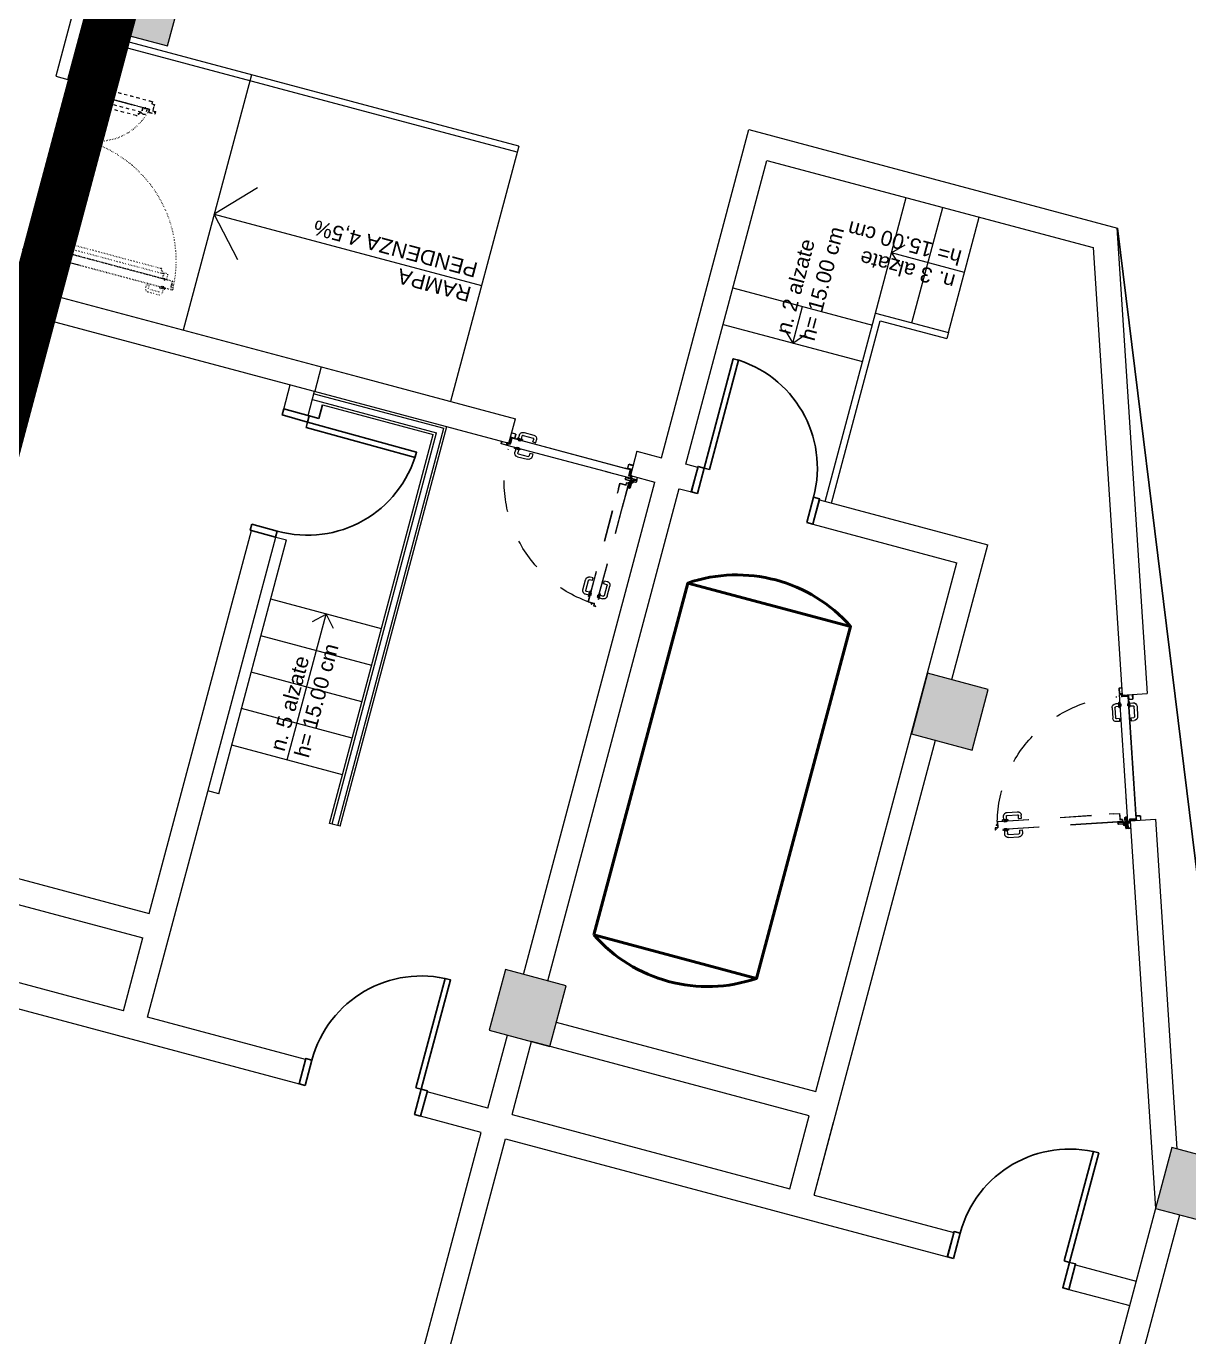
# Model space of a CAD drawing. Header units: centimetres. Extents: x 139057 to 200038, y 34824 to 80516.
# Drawn here: x 169857 to 170781, y 61854 to 62896 of the extents above; entities that cross this region are included whole.
import ezdxf

# ---------------------------------------------------------------- set-up
doc = ezdxf.new("R2010")
doc.units = ezdxf.units.CM
doc.header["$LTSCALE"] = 100
for name, pattern in [('HIDDEN', [0.5, 0.25, -0.25]), ('HIDDEN4', [0.125, 0.025, -0.1]), ('TRATTEGGIATA', [0.75, 0.5, -0.25]), ('TRATTO-PUNTO', [1, 0.5, -0.25, 0, -0.25])]:
    doc.linetypes.add(name, pattern=pattern)
doc.layers.get('0').update_dxf_attribs({"lineweight": 0})
for name, color, linetype, lineweight in [('410_STRUTTURE_001-AM_0', 7, 'Continuous', 0), ('430_TAVOLATI_001-AM_0', 3, 'Continuous', 0), ('440_ALTRI_ELEMENTI_001-AM_0', 31, 'Continuous', 50), ('440_SIMBOLI_001-AM_0', 31, 'Continuous', 0), ('441_SERRAMENTI_001-AM_0', 1, 'Continuous', 0)]:
    doc.layers.add(name, color=color, linetype=linetype, lineweight=lineweight)
for name, color, linetype in [('_s_09_Perimetro_proprietà', 40, 'Continuous'), ('A-SEGNALETICA', 250, 'Continuous'), ('A-SI-PORTE', 5, 'Continuous'), ('A-TESTI-SCALE', 7, 'Continuous'), ('TEN-GEN-LAYOUT$0$A-DOOR', 1, 'Continuous'), ('TEN-SCALE', 253, 'HIDDEN')]:
    doc.layers.add(name, color=color, linetype=linetype)
doc.styles.add('Mp_100_disegno', font='arial.ttf', dxfattribs={"height": 200})
doc.styles.add('STYLE1', font='romans.shx', dxfattribs={"height": 1.5})

# ---------------------------------------------------------------- blocks, each defined once
blk = doc.blocks.new('TEN-GEN-LAYOUT$0$leafmet')
at = {"color": 0}
blk.add_lwpolyline([(0, 0), (44, 0), (44, 1), (0, 1)], close=True, dxfattribs=at)
blk = doc.blocks.new('TEN-GEN-LAYOUT$0$900-DOOR')
at = {"layer": 'TEN-GEN-LAYOUT$0$A-DOOR', "extrusion": (2.30018e-10, -5.36838e-09, 1)}
blk.add_lwpolyline([(-50, 0), (0, 0), (0, 209), (-50, 209)], close=True, dxfattribs=at)
at = {"layer": 'TEN-GEN-LAYOUT$0$A-DOOR', "extrusion": (2.30018e-10, -5.36838e-09, 1), "elevation": 0}
blk.add_lwpolyline([(900, 0), (950, 0), (950, 209), (900, 209)], close=True, dxfattribs=at)
at = {"layer": 'TEN-GEN-LAYOUT$0$A-DOOR'}
blk.add_arc((0, 209, 0), 900, 0, 90, dxfattribs=at)
at = {"layer": 'TEN-GEN-LAYOUT$0$A-DOOR', "extrusion": (2.30018e-10, -5.36838e-09, 1), "xscale": -1, "yscale": 900}
blk.add_blockref('TEN-GEN-LAYOUT$0$leafmet', (44, 209, 0), dxfattribs=at)
blk = doc.blocks.new('COPRITESTA1C')
for p, q in [((0, 0), (0, -10)), ((0, 0), (21, 0)), ((21, 0), (21, -15)), ((-1, -10), (-1, -20)), ((-1, -10), (0, -10)), ((-1, -20), (16, -20))]:
    blk.add_line(p, q)
at = {"linetype": 'TRATTEGGIATA', "ltscale": 10}
for p, q in [((19.5, 0), (19.5, -15)), ((-1, -18.5), (16, -18.5))]:
    blk.add_line(p, q, dxfattribs=at)
blk.add_arc((16, -15), 3.5, 270, 0, dxfattribs=at)
blk.add_arc((16, -15), 5, 270, 0)
blk = doc.blocks.new('COPRITESTA2C')
for p, q in [((0, 0), (44, 0)), ((0, 0), (0, -10)), ((44, 0), (44, -15)), ((-1, -10), (-1, -20)), ((-1, -10), (0, -10)), ((-1, -20), (39, -20))]:
    blk.add_line(p, q)
at = {"linetype": 'TRATTEGGIATA', "ltscale": 10}
for p, q in [((42.5, 0), (42.5, -15)), ((-1, -18.5), (39, -18.5))]:
    blk.add_line(p, q, dxfattribs=at)
blk.add_arc((39, -15), 5, 270, 0)
blk.add_arc((39, -15), 3.5, 270, 0, dxfattribs=at)
blk = doc.blocks.new('M09.1af_100')
at = {"linetype": 'Continuous'}
for p, q in [((905, 112), (824, 112)), ((794, 58), (794, 82)), ((817, 58), (794, 58)), ((817, 58), (817, 82)), ((905, 88), (824, 88)), ((901, 46), (901, 52)), ((901, 46), (902, 46)), ((902, 46), (902, 52)), ((903, 54), (944, 54)), ((903, 53), (944, 53)), ((912, 56), (912, 82)), ((936, 47), (912, 47)), ((912, 47), (912, 46)), ((936, 46), (912, 46)), ((936, 45), (912, 45)), ((912, 45), (912, 44)), ((936, 44), (912, 44)), ((913, 55), (934, 55)), ((935, 44), (913, 44)), ((913, 44), (913, 43)), ((935, 43), (913, 43)), ((934, 55), (914, 55)), ((933, 42), (914, 42)), ((914, 42), (914, 40)), ((932, 40), (915, 40)), ((916, 55), (916, 42)), ((932, 55), (932, 42)), ((933, 42), (933, 40)), ((935, 56), (935, 82)), ((935, 44), (935, 43)), ((936, 47), (936, 46)), ((936, 45), (936, 44)), ((945, 46), (945, 52)), ((945, 46), (946, 46)), ((946, 46), (946, 52)), ((988, 27), (998, 17)), ((988, 27), (988, 27)), ((988, 17), (999, 17)), ((988, 14), (999, 14)), ((999, 17), (999, 14)), ((-24, -44), (-26, -44)), ((-25, -45), (-25, -42)), ((-25, -45), (-25, -42)), ((817, -34), (794, -34)), ((794, -34), (794, -57)), ((817, -34), (817, -57)), ((905, -64), (824, -64)), ((905, -87), (824, -87)), ((901, -21), (901, -28)), ((901, -21), (902, -21)), ((902, -21), (902, -28)), ((903, -29), (944, -29)), ((903, -30), (944, -30)), ((936, -20), (912, -20)), ((912, -21), (912, -20)), ((936, -21), (912, -21)), ((936, -22), (912, -22)), ((912, -23), (912, -22)), ((936, -23), (912, -23)), ((912, -32), (912, -57)), ((935, -19), (913, -19)), ((913, -20), (913, -19)), ((935, -20), (913, -20)), ((913, -31), (934, -31)), ((914, -19), (914, -16)), ((933, -19), (914, -19)), ((934, -31), (914, -31)), ((932, -15), (915, -15)), ((916, -31), (916, -19)), ((932, -31), (932, -19)), ((933, -19), (933, -16)), ((935, -20), (935, -19)), ((935, -32), (935, -57)), ((936, -21), (936, -20)), ((936, -23), (936, -22)), ((945, -21), (945, -28)), ((946, -21), (945, -21)), ((946, -21), (946, -28)), ((35, -1067), (32, -1067))]:
    blk.add_line(p, q, dxfattribs=at)
at = {"linetype": 'Continuous', "ltscale": 10}
for p, q in [((-12, 0), (6, 0)), ((5, 84), (33, 84)), ((5, 82), (5, 84)), ((33, 82), (5, 82)), ((5, 6), (5, 47)), ((7, 2), (5, 5)), ((6, 47), (6, 6)), ((7, 6), (8, 3)), ((8, 50), (33, 50)), ((33, 48), (8, 48)), ((59, 46), (12, 46)), ((12, 46), (12, -4)), ((59, 45), (13, 45)), ((13, 45), (13, -5)), ((35, 51), (35, 80)), ((36, 80), (36, 51)), ((988, 46), (48, 46)), ((987, 45), (49, 45)), ((964, 80), (964, 51)), ((965, 51), (965, 80)), ((995, 84), (967, 84)), ((967, 82), (995, 82)), ((967, 82), (995, 82)), ((992, 50), (967, 50)), ((967, 48), (992, 48)), ((987, 45), (987, -5)), ((988, 46), (988, -4)), ((993, 6), (992, 3)), ((993, 2), (995, 5)), ((994, 47), (994, 6)), ((1012, 0), (994, 0)), ((995, 82), (995, 84)), ((995, 6), (995, 47)), ((-59, -19), (-59, 0)), ((-57, 0), (-57, -19)), ((-56, -20), (-17, -20)), ((-17, -21), (-56, -21)), ((-15, -19), (-15, -3)), ((-14, -19), (-14, -3)), ((6, -2), (-12, -2)), ((-8, -3), (-8, -21)), ((-8, -21), (194, -21)), ((-7, -4), (-7, -21)), ((-7, -4), (8, -4)), ((-7, -21), (193, -21)), ((-5, -4), (-5, -20)), ((12, -4), (-5, -4)), ((-4, -20), (-5, -20)), ((-4, -5), (-4, -20)), ((13, -5), (-4, -5)), ((14, -62), (-2, -62)), ((14, -64), (-1, -64)), ((-1, -64), (-1, -64)), ((14, -64), (-1, -64)), ((8, -3), (8, -4)), ((159, -21), (1008, -21)), ((159, -21), (1007, -21)), ((1004, -5), (987, -5)), ((1005, -4), (988, -4)), ((992, -3), (1008, -3)), ((992, -4), (1007, -4)), ((994, -2), (1012, -2)), ((1004, -5), (1004, -20)), ((1005, -20), (1004, -20)), ((1005, -4), (1005, -20)), ((1007, -4), (1007, -21)), ((1008, -3), (1008, -21)), ((1014, -19), (1014, -3)), ((1015, -19), (1015, -3)), ((1056, -20), (1017, -20)), ((1017, -21), (1056, -21)), ((1059, 0), (1057, 0)), ((1057, 0), (1057, -19)), ((1059, -19), (1059, 0)), ((15, -1076), (-3, -1076)), ((14, -1075), (-2, -1075)), ((14, -1072), (-1, -1072)), ((-1, -1073), (-1, -1072)), ((14, -1073), (-1, -1073))]:
    blk.add_line(p, q, dxfattribs=at)
at = {"ltscale": 10}
for p, q in [((-1, 0), (0, 0)), ((-8, -3), (8, -3)), ((992, -3), (992, -4))]:
    blk.add_line(p, q, dxfattribs=at)
at = {"linetype": 'TRATTO-PUNTO'}
for p, q in [((924, 36), (924, 56)), ((924, -31), (924, -11))]:
    blk.add_line(p, q, dxfattribs=at)
for p, q in [((987, 42), (987, -1)), ((-37, -22), (-55, -22)), ((-55, -25), (-55, -22)), ((-37, -25), (-55, -25)), ((-37, -25), (-53, -25)), ((-53, -25), (-53, -28)), ((-38, -28), (-53, -28)), ((-36, -32), (-38, -28)), ((-33, -32), (-36, -26)), ((-34, -31), (-36, -26)), ((-34, -31), (-36, -26)), ((-30, -31), (-33, -24)), ((-20, -31), (-16, -24)), ((-17, -32), (-14, -26)), ((-17, -34), (-14, -26)), ((-17, -32), (-14, -26)), ((-15, -36), (-11, -28)), ((-13, -22), (30, -22)), ((-13, -25), (28, -25)), ((-13, -25), (30, -25)), ((-11, -28), (28, -28)), ((28, -25), (28, -28)), ((30, -25), (30, -22))]:
    blk.add_line(p, q)
at = {"linetype": 'HIDDEN', "ltscale": 10}
for p, q in [((-17, -53), (-10, -57)), ((-15, -51), (-7, -55)), ((-14, -51), (-7, -55)), ((-13, -52), (-7, -55)), ((-12, -49), (-6, -52)), ((-10, -57), (-10, -97)), ((-7, -97), (-10, -97)), ((-7, -56), (-7, -97)), ((-6, -56), (-6, -99)), ((-6, -99), (-3, -99)), ((-3, -56), (-3, -99)), ((-3, -61), (-3, -262)), ((15, -61), (-3, -61)), ((-2, -62), (-2, -262)), ((14, -62), (14, -76)), ((14, -82), (14, -64)), ((14, -81), (14, -64)), ((15, -76), (14, -76)), ((64, -81), (14, -81)), ((63, -82), (14, -82)), ((15, -61), (15, -76)), ((63, -128), (63, -82)), ((64, -127), (64, -81)), ((63, -1055), (63, -117)), ((64, -1056), (64, -117)), ((64, -130), (64, -165)), ((-3, -228), (-3, -1076)), ((-2, -227), (-2, -1075)), ((-69, -974), (-69, -892)), ((-46, -974), (-46, -892)), ((-16, -862), (-39, -862)), ((-16, -885), (-39, -885)), ((-16, -885), (-16, -862)), ((77, -885), (77, -862)), ((77, -862), (100, -862)), ((77, -885), (100, -885)), ((107, -974), (107, -892)), ((130, -974), (130, -892)), ((-13, -981), (-39, -981)), ((-13, -1004), (-39, -1004)), ((-13, -992), (7, -992)), ((-12, -972), (-12, -1013)), ((-12, -1002), (-12, -982)), ((-12, -982), (-12, -1003)), ((-12, -984), (0, -984)), ((-12, -1000), (0, -1000)), ((-11, -972), (-11, -1013)), ((-3, -970), (-10, -970)), ((-3, -971), (-10, -971)), ((5, -992), (-10, -992)), ((4, -992), (-10, -992)), ((-3, -1013), (-10, -1013)), ((-3, -1015), (-10, -1015)), ((-4, -1004), (-4, -980)), ((-4, -980), (-3, -980)), ((-4, -1004), (-3, -1004)), ((-3, -970), (-3, -971)), ((-3, -1004), (-3, -980)), ((-3, -1004), (-3, -980)), ((-3, -980), (-2, -980)), ((-3, -1004), (-2, -1004)), ((-3, -1013), (-3, -1015)), ((-2, -1004), (-2, -980)), ((-1, -1003), (-1, -981)), ((-1, -981), (0, -981)), ((-1, -1003), (0, -1003)), ((0, -1003), (0, -981)), ((0, -1002), (0, -983)), ((0, -983), (2, -983)), ((0, -1002), (2, -1002)), ((3, -1001), (3, -984)), ((54, -992), (74, -992)), ((57, -992), (72, -992)), ((57, -992), (72, -992)), ((58, -1001), (58, -984)), ((61, -983), (59, -983)), ((61, -1002), (59, -1002)), ((61, -1003), (61, -981)), ((62, -981), (61, -981)), ((61, -1002), (61, -983)), ((74, -984), (61, -984)), ((74, -1000), (61, -1000)), ((62, -1003), (61, -1003)), ((62, -1003), (62, -981)), ((63, -1004), (63, -980)), ((64, -980), (63, -980)), ((64, -1004), (63, -1004)), ((64, -970), (71, -970)), ((64, -970), (64, -971)), ((64, -971), (71, -971)), ((64, -1004), (64, -980)), ((64, -1004), (64, -980)), ((65, -980), (64, -980)), ((65, -1004), (64, -1004)), ((64, -1013), (71, -1013)), ((64, -1013), (64, -1015)), ((64, -1015), (71, -1015)), ((65, -1004), (65, -980)), ((72, -972), (72, -1013)), ((73, -972), (73, -1013)), ((73, -1002), (73, -982)), ((74, -982), (74, -1003)), ((75, -981), (100, -981)), ((75, -1004), (100, -1004)), ((14, -1072), (14, -1055)), ((63, -1055), (14, -1055)), ((14, -1073), (14, -1056)), ((64, -1056), (14, -1056)), ((14, -1061), (14, -1075)), ((15, -1061), (14, -1061)), ((15, -1061), (15, -1076)), ((61, -1055), (18, -1055)), ((50, -1056), (26, -1056)), ((26, -1056), (26, -1056)), ((32, -1056), (32, -1067)), ((35, -1056), (35, -1067)), ((46, -1057), (35, -1067)), ((46, -1056), (46, -1057)), ((50, -1056), (50, -1056)), ((50, -1056), (50, -1056))]:
    blk.add_line(p, q, dxfattribs=at)
for radius in [9, 7.25, 7.5]:
    blk.add_circle((-25, -44), radius)
at = {"linetype": 'Continuous'}
for centre, radius, start, end in [((824, 82), 30, 90, 180), ((905, 82), 30, 0, 90), ((824, 82), 7, 90, 180), ((903, 52), 2, 90, 180), ((903, 52), 0.8, 90, 180), ((905, 82), 7, 0, 90), ((913, 56), 1, 180, 270), ((915, 40), 1, 180, 270), ((932, 40), 1, 270, 0), ((934, 56), 1, 270, 0), ((944, 52), 2, 0, 90), ((944, 52), 0.8, 0, 90), ((824, -57), 30, 180, 270), ((824, -57), 7, 180, 270), ((903, -28), 2, 180, 270), ((903, -28), 0.8, 180, 270), ((905, -57), 30, 270, 0), ((905, -57), 7, 270, 0), ((913, -32), 1, 90, 180), ((915, -16), 1, 90, 180), ((932, -16), 1, 0, 90), ((934, -32), 1, 0, 90), ((944, -28), 0.8, 270, 0), ((944, -28), 2, 270, 0)]:
    blk.add_arc(centre, radius, start, end, dxfattribs=at)
at = {"linetype": 'Continuous', "ltscale": 10}
for centre, radius, start, end in [((8, 47), 3, 90, 180), ((8, 6), 3, 180, 215), ((8, 47), 1.5, 90, 180), ((8, 6), 1.5, 180, 215), ((6, 1), 3, 270, 35), ((6, 1), 1.5, 270, 35), ((33, 80), 3, 360, 90), ((33, 80), 1.5, 0, 90), ((33, 51), 1.5, 270, 360), ((33, 51), 3, 270, 0), ((967, 80), 3, 90, 180), ((967, 51), 3, 180, 270), ((967, 80), 1.5, 90, 180), ((967, 51), 1.5, 180, 270), ((994, 1), 3, 145, 270), ((992, 47), 3, 0, 90), ((992, 47), 1.5, 0, 90), ((992, 6), 1.5, 325, 0), ((994, 1), 1.5, 145, 270), ((992, 6), 3, 325, 0), ((-56, -19), 3, 180, 270), ((-56, -19), 1.5, 180, 270), ((-17, -19), 3, 270, 0), ((-17, -19), 1.5, 270, 0), ((-12, -3), 3, 90, 180), ((-12, -3), 1.5, 90, 180), ((1012, -3), 3, 0, 90), ((1012, -3), 1.5, 0, 90), ((1017, -19), 3, 180, 270), ((1017, -19), 1.5, 180, 270), ((1056, -19), 1.5, 270, 0), ((1056, -19), 3, 270, 360)]:
    blk.add_arc(centre, radius, start, end, dxfattribs=at)
for centre, radius, start, end in [((-37, -26), 4, 25.7983, 90), ((-37, -26), 1, 25.7983, 90), ((-37, -26), 0.8, 25.7983, 90), ((-25, -44), 12.5, 156.6025, 108.12), ((-44, -35), 8, 336.6025, 25.7983), ((-44, -35), 11, 336.6025, 25.7983), ((-25, -44), 9.5, 156.6025, 108.12), ((-29, -31), 4, 205.7983, 288.12), ((-29, -31), 1, 205.7983, 288.12), ((-21, -31), 1, 251.88, 334.2017), ((-21, -31), 4, 318.9946, 334.2017), ((-13, -26), 4, 90, 154.2017), ((-12, -48), 4, 228.9946, 244.2017), ((-13, -26), 1, 90, 154.2017), ((-13, -26), 0.8, 90, 154.2017), ((-12, -48), 1, 161.88, 244.2017)]:
    blk.add_arc(centre, radius, start, end)
at = {"linetype": 'HIDDEN', "ltscale": 10}
for centre, radius, start, end in [((-7, -56), 1, 0, 64.2017), ((-7, -56), 0.8, 0, 64.2017), ((-7, -56), 4, 0, 64.2017), ((-25, -44), 1016, 275.0246, 0), ((-39, -892), 30, 90, 180), ((-39, -892), 7, 90, 180), ((100, -892), 30, 0, 90), ((100, -892), 7, 0, 90), ((-39, -974), 30, 180, 270), ((-39, -974), 7, 180, 270), ((-13, -982), 1, 0, 90), ((-13, -1003), 1, 270, 0), ((-10, -972), 2, 90, 180), ((-10, -1013), 2, 180, 270), ((-10, -972), 0.8, 90, 180), ((-10, -1013), 0.8, 180, 270), ((2, -984), 1, 0, 90), ((2, -1001), 1, 270, 0), ((59, -984), 1, 90, 180), ((59, -1001), 1, 180, 270), ((71, -972), 2, 0, 90), ((71, -972), 0.8, 0, 90), ((71, -1013), 0.8, 270, 0), ((71, -1013), 2, 270, 0), ((75, -982), 1, 90, 180), ((75, -1003), 1, 180, 270), ((100, -974), 30, 270, 0), ((100, -974), 7, 270, 0)]:
    blk.add_arc(centre, radius, start, end, dxfattribs=at)
at = {"linetype": 'Continuous', "ltscale": 10, "xscale": -1}
blk.add_blockref('COPRITESTA1C', (-38, -21), dxfattribs=at)
at = {"linetype": 'HIDDEN', "ltscale": 10, "rotation": 270}
blk.add_blockref('COPRITESTA2C', (-3, -56), dxfattribs=at)
at = {"linetype": 'Continuous', "ltscale": 10}
blk.add_blockref('COPRITESTA2C', (-12, -22), dxfattribs=at)
blk = doc.blocks.new('M10.5af_140_PUSH')
at = {"linetype": 'Continuous'}
for p, q in [((80, 106), (80, 110)), ((100, 120), (90, 120)), ((100, 84), (100, 120)), ((831, 120), (100, 119)), ((100, 119), (100, 120)), ((838, 121), (831, 121)), ((831, 120), (831, 121)), ((855, 87), (831, 120)), ((861, 87), (838, 121)), ((1041, 87), (1064, 121)), ((1047, 87), (1071, 120)), ((1064, 121), (1071, 121)), ((1071, 120), (1071, 121)), ((1071, 120), (1312, 119)), ((1312, 84), (1312, 120)), ((1312, 119), (1312, 120)), ((1312, 120), (1322, 120)), ((1332, 106), (1332, 110)), ((61, 45), (61, 58)), ((110, 45), (61, 45)), ((63, 62), (65, 66)), ((66, 69), (66, 74)), ((75, 84), (75, 95)), ((76, 98), (79, 102)), ((100, 84), (76, 84)), ((100, 84), (100, 85)), ((110, 85), (100, 85)), ((110, 45), (110, 85)), ((863, 84), (110, 83)), ((901, 46), (110, 45)), ((855, 84), (855, 87)), ((861, 84), (861, 87)), ((863, 46), (863, 87)), ((867, 89), (865, 89)), ((867, 46), (869, 88)), ((901, 46), (900, 88)), ((948, 31), (947, 31)), ((948, 7), (947, 7)), ((948, 31), (948, 7)), ((948, 31), (948, 31)), ((948, 27), (958, 17)), ((948, 27), (948, 27)), ((948, 17), (959, 17)), ((948, 14), (959, 14)), ((959, 17), (959, 14)), ((1001, 46), (1002, 88)), ((1001, 46), (1302, 45)), ((1035, 46), (1033, 88)), ((1035, 89), (1037, 89)), ((1039, 46), (1039, 87)), ((1039, 84), (1302, 83)), ((1041, 84), (1041, 87)), ((1047, 84), (1047, 87)), ((1302, 45), (1302, 85)), ((1302, 85), (1312, 85)), ((1302, 45), (1351, 45)), ((1312, 84), (1312, 85)), ((1312, 84), (1336, 84)), ((1336, 98), (1333, 102)), ((1337, 84), (1337, 95)), ((1346, 69), (1346, 74)), ((1349, 62), (1347, 66)), ((1351, 45), (1351, 58)), ((-24, -44), (-26, -44)), ((-25, -45), (-25, -42)), ((-25, -45), (-25, -42)), ((776, -34), (753, -34)), ((753, -34), (753, -57)), ((776, -34), (776, -57)), ((865, -64), (783, -64)), ((865, -87), (783, -87)), ((861, -21), (861, -28)), ((861, -21), (862, -21)), ((862, -21), (862, -28)), ((863, -29), (904, -29)), ((863, -30), (904, -30)), ((895, -20), (871, -20)), ((871, -21), (871, -20)), ((895, -21), (871, -21)), ((895, -22), (871, -22)), ((871, -23), (871, -22)), ((895, -23), (871, -23)), ((894, -19), (872, -19)), ((872, -20), (872, -19)), ((894, -20), (872, -20)), ((872, -32), (872, -57)), ((893, -31), (873, -31)), ((873, -31), (894, -31)), ((874, -19), (874, -16)), ((893, -19), (874, -19)), ((892, -15), (875, -15)), ((875, -31), (875, -19)), ((891, -31), (891, -19)), ((893, -19), (893, -16)), ((894, -20), (894, -19)), ((895, -21), (895, -20)), ((895, -23), (895, -22)), ((895, -32), (895, -57)), ((905, -21), (905, -28)), ((905, -21), (906, -21)), ((906, -21), (906, -28)), ((1424, -44), (1426, -44)), ((1425, -45), (1425, -42)), ((1336, -118), (1323, -118))]:
    blk.add_line(p, q, dxfattribs=at)
at = {"linetype": 'Continuous', "ltscale": 10}
for p, q in [((-12, 0), (6, 0)), ((5, 84), (33, 84)), ((5, 82), (5, 84)), ((33, 82), (5, 82)), ((5, 6), (5, 47)), ((7, 2), (5, 5)), ((6, 47), (6, 6)), ((7, 6), (8, 3)), ((8, 50), (33, 50)), ((33, 48), (8, 48)), ((59, 46), (12, 46)), ((12, 46), (12, -4)), ((59, 45), (13, 45)), ((13, 45), (13, -5)), ((35, 51), (35, 80)), ((36, 80), (36, 51)), ((947, 46), (48, 46)), ((947, 45), (49, 45)), ((979, 68), (927, 68)), ((927, 68), (927, 48)), ((934, 48), (927, 48)), ((978, 68), (928, 68)), ((928, 68), (928, 49)), ((933, 49), (928, 49)), ((934, 54), (933, 54)), ((933, 54), (933, 49)), ((935, 62), (934, 62)), ((934, 50), (934, 62)), ((934, 54), (934, 48)), ((954, 50), (934, 50)), ((935, 51), (935, 62)), ((954, 51), (935, 51)), ((947, 46), (947, -4)), ((947, 45), (947, -5)), ((954, 20), (954, 51)), ((954, 21), (954, 50)), ((954, -3), (954, 14)), ((954, -3), (954, 14)), ((978, 68), (978, 45)), ((978, 45), (1314, 45)), ((979, 68), (979, 46)), ((979, 46), (1314, 46)), ((1104, 46), (1388, 46)), ((1104, 45), (1387, 45)), ((1364, 80), (1364, 51)), ((1365, 51), (1365, 80)), ((1395, 84), (1367, 84)), ((1367, 82), (1395, 82)), ((1367, 82), (1395, 82)), ((1392, 50), (1367, 50)), ((1367, 48), (1392, 48)), ((1387, 45), (1387, -5)), ((1388, 46), (1388, -4)), ((1394, 6), (1392, 3)), ((1393, 2), (1395, 5)), ((1394, 47), (1394, 6)), ((1412, 0), (1394, 0)), ((1395, 82), (1395, 84)), ((1395, 6), (1395, 47)), ((1413, 0), (1412, 0)), ((-59, -19), (-59, 0)), ((-59, 0), (-57, 0)), ((-57, 0), (-57, -19)), ((-56, -20), (-17, -20)), ((-17, -21), (-56, -21)), ((-15, -19), (-15, -3)), ((-14, -19), (-14, -3)), ((6, -2), (-12, -2)), ((-8, -3), (-8, -21)), ((-8, -3), (8, -3)), ((-8, -21), (194, -21)), ((-7, -4), (-7, -21)), ((-7, -4), (8, -4)), ((-7, -21), (193, -21)), ((-5, -4), (-5, -20)), ((12, -4), (-5, -4)), ((-4, -20), (-5, -20)), ((-4, -5), (-4, -20)), ((13, -5), (-4, -5)), ((8, -3), (8, -4)), ((159, -21), (967, -21)), ((159, -21), (967, -21)), ((964, -4), (947, -4)), ((964, -5), (947, -5)), ((952, -3), (967, -3)), ((952, -3), (952, -4)), ((952, -4), (967, -4)), ((975, -3), (954, -3)), ((974, -3), (954, -3)), ((964, -4), (964, -20)), ((964, -5), (964, -20)), ((964, -20), (964, -20)), ((967, -3), (967, -21)), ((967, -4), (967, -21)), ((974, -21), (974, -3)), ((1104, -21), (974, -21)), ((975, -21), (975, -3)), ((1103, -21), (975, -21)), ((1407, -21), (1089, -21)), ((1408, -21), (1090, -21)), ((1387, -5), (1404, -5)), ((1388, -4), (1405, -4)), ((1408, -3), (1393, -3)), ((1393, -3), (1393, -4)), ((1407, -4), (1393, -4)), ((1394, -2), (1412, -2)), ((1404, -5), (1404, -20)), ((1405, -4), (1405, -20)), ((1407, -4), (1407, -21)), ((1408, -3), (1408, -21)), ((1414, -19), (1414, -3)), ((1415, -19), (1415, -3)), ((1456, -20), (1417, -20)), ((1417, -21), (1456, -21)), ((1459, 0), (1457, 0)), ((1457, 0), (1457, -19)), ((1459, -19), (1459, 0))]:
    blk.add_line(p, q, dxfattribs=at)
at = {"ltscale": 10}
for p, q in [((-1, 0), (0, 0)), ((0, 1), (0, 0)), ((866, 46), (901, 46)), ((1400, 1), (1400, 0)), ((1401, 0), (1400, 0))]:
    blk.add_line(p, q, dxfattribs=at)
at = {"linetype": 'TRATTO-PUNTO'}
for p, q in [((86, 39), (86, 51)), ((883, 36), (883, 56)), ((883, 38), (883, 53)), ((883, 38), (883, 53)), ((1019, 38), (1019, 53)), ((1019, 38), (1019, 53)), ((1326, 39), (1326, 51)), ((883, -31), (883, -11)), ((883, -31), (883, -11)), ((883, -14), (883, -29)), ((883, -14), (883, -29))]:
    blk.add_line(p, q, dxfattribs=at)
for p, q in [((947, 42), (947, -1)), ((-37, -22), (-55, -22)), ((-55, -25), (-55, -22)), ((-37, -25), (-55, -25)), ((-37, -25), (-53, -25)), ((-53, -25), (-53, -28)), ((-38, -28), (-53, -28)), ((-36, -32), (-38, -28)), ((-33, -32), (-36, -26)), ((-34, -31), (-36, -26)), ((-34, -31), (-36, -26)), ((-30, -31), (-33, -24)), ((-20, -31), (-16, -24)), ((-17, -32), (-14, -26)), ((-17, -34), (-14, -26)), ((-17, -32), (-14, -26)), ((-15, -36), (-11, -28)), ((-13, -22), (30, -22)), ((-13, -25), (28, -25)), ((-13, -25), (30, -25)), ((-11, -28), (28, -28)), ((28, -25), (28, -28)), ((30, -25), (30, -22)), ((1413, -22), (1370, -22)), ((1372, -25), (1372, -22)), ((1413, -25), (1372, -25)), ((1413, -25), (1372, -25)), ((1372, -25), (1372, -28)), ((1412, -28), (1372, -28)), ((1415, -36), (1412, -28)), ((1417, -32), (1414, -26)), ((1418, -34), (1414, -26)), ((1417, -32), (1414, -26)), ((1420, -31), (1417, -24)), ((1430, -31), (1434, -24)), ((1433, -32), (1436, -26)), ((1434, -31), (1436, -26)), ((1434, -31), (1436, -26)), ((1437, -22), (1456, -22)), ((1437, -25), (1456, -25)), ((1437, -25), (1454, -25)), ((1437, -32), (1439, -28)), ((1439, -28), (1454, -28)), ((1454, -25), (1454, -28)), ((1456, -25), (1456, -22))]:
    blk.add_line(p, q)
at = {"linetype": 'HIDDEN', "ltscale": 10}
for p, q in [((-17, -53), (-10, -57)), ((-15, -51), (-7, -55)), ((-14, -51), (-7, -55)), ((-13, -52), (-7, -55)), ((-12, -49), (-6, -52)), ((-10, -57), (-10, -97)), ((-7, -97), (-10, -97)), ((-7, -56), (-7, -97)), ((-6, -56), (-6, -99)), ((-6, -99), (-3, -99)), ((-3, -56), (-3, -99)), ((-3, -61), (-3, -262)), ((15, -61), (-3, -61)), ((-2, -62), (-2, -262)), ((14, -62), (-2, -62)), ((14, -64), (-1, -64)), ((-1, -64), (-1, -64)), ((14, -64), (-1, -64)), ((14, -62), (14, -76)), ((14, -81), (14, -64)), ((14, -82), (14, -64)), ((15, -76), (14, -76)), ((64, -81), (14, -81)), ((63, -82), (14, -82)), ((15, -61), (15, -76)), ((63, -128), (63, -82)), ((64, -127), (64, -81)), ((1336, -81), (1386, -81)), ((1337, -82), (1387, -82)), ((1385, -61), (1403, -61)), ((1385, -61), (1385, -76)), ((1385, -76), (1386, -76)), ((1386, -62), (1402, -62)), ((1386, -62), (1386, -76)), ((1386, -64), (1402, -64)), ((1386, -81), (1386, -64)), ((1387, -64), (1402, -64)), ((1387, -82), (1387, -64)), ((1404, -56), (1404, -99)), ((1407, -97), (1404, -97)), ((1413, -49), (1406, -52)), ((1415, -51), (1407, -55)), ((1414, -51), (1407, -55)), ((1414, -52), (1407, -55)), ((1407, -56), (1407, -97)), ((1407, -56), (1407, -97)), ((1407, -97), (1410, -97)), ((1417, -53), (1410, -57)), ((1410, -57), (1410, -97)), ((58, -155), (69, -155)), ((64, -179), (64, -130)), ((64, -130), (77, -130)), ((64, -179), (104, -179)), ((81, -131), (84, -134)), ((88, -135), (93, -135)), ((102, -143), (114, -143)), ((103, -169), (103, -145)), ((103, -168), (139, -168)), ((103, -169), (104, -169)), ((104, -179), (104, -169)), ((117, -144), (121, -147)), ((124, -148), (129, -148)), ((138, -168), (139, -168)), ((139, -168), (139, -158)), ((1261, -157), (1261, -146)), ((1262, -157), (1261, -157)), ((1298, -157), (1261, -157)), ((1276, -136), (1271, -136)), ((1283, -132), (1279, -135)), ((1298, -131), (1287, -131)), ((1296, -167), (1296, -157)), ((1298, -157), (1296, -157)), ((1336, -167), (1296, -167)), ((1298, -157), (1298, -133)), ((1312, -123), (1308, -123)), ((1320, -119), (1316, -122)), ((1343, -143), (1331, -143)), ((1336, -167), (1336, -118))]:
    blk.add_line(p, q, dxfattribs=at)
at = {"linetype": 'HIDDEN'}
for p, q in [((1336, -365), (1336, -81)), ((1337, -364), (1337, -82)), ((1402, -62), (1402, -379)), ((1403, -61), (1403, -379)), ((1262, -398), (1262, -157)), ((1298, -430), (1298, -167)), ((1336, -489), (1336, -155)), ((1336, -468), (1336, -167)), ((1337, -490), (1337, -155)), ((1262, -398), (1261, -398)), ((1261, -405), (1261, -398)), ((1295, -428), (1261, -405)), ((1295, -422), (1262, -398)), ((1402, -365), (1402, -493)), ((1403, -365), (1403, -494)), ((1293, -434), (1293, -432)), ((1336, -434), (1293, -436)), ((1336, -468), (1293, -466)), ((1298, -422), (1295, -422)), ((1298, -428), (1295, -428)), ((1336, -430), (1295, -430)), ((1313, -489), (1336, -489)), ((1313, -489), (1313, -541)), ((1314, -490), (1337, -490)), ((1314, -490), (1314, -541)), ((1343, -450), (1328, -450)), ((1344, -450), (1329, -450)), ((1361, -514), (1331, -514)), ((1331, -514), (1331, -534)), ((1360, -515), (1332, -515)), ((1332, -515), (1332, -534)), ((1384, -514), (1368, -514)), ((1385, -515), (1368, -515)), ((1402, -493), (1384, -493)), ((1384, -493), (1384, -514)), ((1403, -494), (1385, -494)), ((1385, -494), (1385, -515)), ((1313, -541), (1333, -541)), ((1314, -541), (1333, -541)), ((1332, -534), (1320, -534)), ((1331, -534), (1320, -534)), ((1320, -534), (1320, -534)), ((1328, -534), (1333, -534)), ((1328, -534), (1328, -535)), ((1328, -535), (1333, -535)), ((1333, -534), (1333, -541)), ((1333, -535), (1333, -541))]:
    blk.add_line(p, q, dxfattribs=at)
at = {"linetype": 'HIDDEN4'}
for p, q in [((63, -1015), (63, -117)), ((64, -1016), (64, -117)), ((64, -970), (64, -179)), ((102, -932), (102, -179)), ((138, -900), (138, -168)), ((-3, -228), (-3, -1036)), ((-2, -227), (-2, -1035)), ((-16, -822), (-39, -822)), ((-16, -845), (-16, -822)), ((-69, -933), (-69, -852)), ((-46, -933), (-46, -852)), ((-16, -845), (-39, -845)), ((-12, -931), (-12, -972)), ((-11, -931), (-11, -972)), ((-3, -929), (-10, -929)), ((-3, -931), (-10, -931)), ((-3, -929), (-3, -931)), ((64, -932), (105, -932)), ((64, -934), (64, -969)), ((64, -936), (107, -938)), ((102, -924), (105, -924)), ((102, -930), (105, -930)), ((105, -924), (138, -900)), ((105, -930), (139, -907)), ((107, -935), (107, -934)), ((138, -900), (139, -900)), ((139, -907), (139, -900)), ((-13, -940), (-39, -940)), ((-13, -963), (-39, -963)), ((-13, -952), (7, -952)), ((-13, -952), (7, -952)), ((-12, -941), (-12, -962)), ((-12, -962), (-12, -942)), ((-12, -944), (0, -944)), ((-12, -960), (0, -960)), ((4, -952), (-10, -952)), ((5, -952), (-10, -952)), ((-3, -973), (-10, -973)), ((-3, -974), (-10, -974)), ((-4, -940), (-3, -940)), ((-4, -964), (-4, -940)), ((-4, -964), (-3, -964)), ((-3, -940), (-2, -940)), ((-3, -964), (-3, -940)), ((-3, -964), (-3, -940)), ((-3, -964), (-2, -964)), ((-3, -973), (-3, -974)), ((15, -1036), (-3, -1036)), ((-2, -964), (-2, -940)), ((14, -1035), (-2, -1035)), ((-1, -941), (0, -941)), ((-1, -963), (-1, -941)), ((-1, -963), (0, -963)), ((-1, -1033), (-1, -1032)), ((14, -1032), (-1, -1032)), ((14, -1033), (-1, -1033)), ((0, -963), (0, -941)), ((0, -942), (2, -942)), ((0, -961), (0, -942)), ((0, -961), (2, -961)), ((3, -960), (3, -943)), ((63, -1015), (14, -1015)), ((14, -1032), (14, -1015)), ((64, -1016), (14, -1016)), ((14, -1033), (14, -1016)), ((15, -1020), (14, -1020)), ((14, -1020), (14, -1035)), ((15, -1020), (15, -1036)), ((61, -1015), (18, -1015)), ((26, -1016), (26, -1016)), ((50, -1016), (26, -1016)), ((32, -1016), (32, -1027)), ((35, -1027), (32, -1027)), ((46, -1016), (35, -1026)), ((35, -1016), (35, -1027)), ((46, -1016), (46, -1016)), ((50, -1016), (50, -1016)), ((50, -1016), (50, -1016)), ((54, -952), (74, -952)), ((57, -952), (72, -952)), ((57, -952), (72, -952)), ((64, -970), (107, -968))]:
    blk.add_line(p, q, dxfattribs=at)
for centre, radius in [((-25, -44), 9), ((-25, -44), 7.25), ((-25, -44), 7.5), ((1425, -44), 9), ((1425, -44), 7.5), ((1425, -44), 7.25)]:
    blk.add_circle(centre, radius)
at = {"linetype": 'Continuous'}
for centre, radius, start, end in [((74, 106), 6, 324.4623, 0), ((90, 110), 10, 90, 180), ((1322, 110), 10, 0, 90), ((1338, 106), 6, 180, 215.5377), ((67, 58), 6, 144.4623, 180), ((60, 69), 6, 324.4623, 0), ((76, 74), 10, 90, 180), ((81, 95), 6, 144.4623, 180), ((865, 87), 2, 90, 180), ((867, 87), 2, 0, 90), ((871, 88), 2, 117.596, 177.6141), ((884, 63), 30.5, 62.404, 117.596), ((898, 88), 2, 2.3859, 62.404), ((1004, 88), 2, 117.596, 177.6141), ((1018, 63), 30.5, 62.404, 117.596), ((1031, 88), 2, 2.3859, 62.404), ((1035, 87), 2, 90, 180), ((1037, 87), 2, 0, 90), ((1331, 95), 6, 0, 35.5377), ((1336, 74), 10, 0, 90), ((1352, 69), 6, 180, 215.5377), ((1345, 58), 6, 0, 35.5377), ((783, -57), 30, 180, 270), ((783, -57), 7, 180, 270), ((863, -28), 2, 180, 270), ((863, -28), 0.8, 180, 270), ((865, -57), 30, 270, 0), ((865, -57), 7, 270, 0), ((873, -32), 1, 90, 180), ((875, -16), 1, 90, 180), ((892, -16), 1, 0, 90), ((894, -32), 1, 0, 90), ((904, -28), 0.8, 270, 0), ((904, -28), 2, 270, 0), ((1323, -124), 6, 90, 125.5377)]:
    blk.add_arc(centre, radius, start, end, dxfattribs=at)
at = {"linetype": 'Continuous', "ltscale": 10}
for centre, radius, start, end in [((-12, -3), 3, 90, 180), ((8, 47), 3, 90, 180), ((8, 6), 3, 180, 215), ((8, 47), 1.5, 90, 180), ((8, 6), 1.5, 180, 215), ((6, 1), 3, 270, 35), ((6, 1), 1.5, 270, 35), ((33, 80), 3, 360, 90), ((33, 80), 1.5, 0, 90), ((33, 51), 1.5, 270, 360), ((33, 51), 3, 270, 0), ((1367, 80), 3, 90, 180), ((1367, 51), 3, 180, 270), ((1367, 80), 1.5, 90, 180), ((1367, 51), 1.5, 180, 270), ((1394, 1), 3, 145, 270), ((1392, 47), 3, 0, 90), ((1392, 47), 1.5, 0, 90), ((1394, 1), 1.5, 145, 270), ((1392, 6), 1.5, 325, 0), ((1392, 6), 3, 325, 0), ((1412, -3), 3, 0, 90), ((-56, -19), 3, 180, 270), ((-56, -19), 1.5, 180, 270), ((-17, -19), 3, 270, 0), ((-17, -19), 1.5, 270, 0), ((-12, -3), 1.5, 90, 180), ((1412, -3), 1.5, 0, 90), ((1417, -19), 3, 180, 270), ((1417, -19), 1.5, 180, 270), ((1456, -19), 1.5, 270, 0), ((1456, -19), 3, 270, 360)]:
    blk.add_arc(centre, radius, start, end, dxfattribs=at)
for centre, radius, start, end in [((-37, -26), 4, 25.7983, 90), ((-37, -26), 1, 25.7983, 90), ((-37, -26), 0.8, 25.7983, 90), ((-25, -44), 12.5, 156.6025, 108.12), ((-44, -35), 8, 336.6025, 25.7983), ((-44, -35), 11, 336.6025, 25.7983), ((-25, -44), 9.5, 156.6025, 108.12), ((-29, -31), 4, 205.7983, 288.12), ((-29, -31), 1, 205.7983, 288.12), ((-21, -31), 1, 251.88, 334.2017), ((-21, -31), 4, 318.9946, 334.2017), ((-13, -26), 4, 90, 154.2017), ((-13, -26), 1, 90, 154.2017), ((-13, -26), 0.8, 90, 154.2017), ((1413, -26), 4, 25.7983, 90), ((1413, -26), 0.8, 25.7983, 90), ((1413, -26), 1, 25.7983, 90), ((1425, -44), 12.5, 71.88, 23.3975), ((1425, -44), 9.5, 71.88, 23.3975), ((1421, -31), 4, 205.7983, 221.0054), ((1421, -31), 1, 205.7983, 288.12), ((1429, -31), 4, 251.88, 334.2017), ((1429, -31), 1, 251.88, 334.2017), ((1444, -35), 11, 154.2017, 203.3975), ((1437, -26), 4, 90, 154.2017), ((1437, -26), 0.8, 90, 154.2017), ((1437, -26), 1, 90, 154.2017), ((1444, -35), 8, 154.2017, 203.3975)]:
    blk.add_arc(centre, radius, start, end)
at = {"linetype": 'HIDDEN', "ltscale": 10}
for centre, radius, start, end in [((-12, -48), 4, 228.9946, 244.2017), ((-12, -48), 1, 161.88, 244.2017), ((-7, -56), 0.8, 0, 64.2017), ((-7, -56), 1, 0, 64.2017), ((-7, -56), 4, 0, 64.2017), ((1408, -56), 4, 115.7983, 180), ((1408, -56), 1, 115.7983, 180), ((1408, -56), 0.8, 115.7983, 180), ((1412, -48), 1, 295.7983, 18.12), ((1412, -48), 4, 295.7983, 311.0054), ((77, -136), 6, 54.4623, 90), ((88, -129), 6, 234.4623, 270), ((93, -145), 10, 0, 90), ((114, -149), 6, 54.4623, 90), ((124, -142), 6, 234.4623, 270), ((129, -158), 10, 0, 90), ((1271, -146), 10, 90, 180), ((1276, -130), 6, 270, 305.5377), ((1287, -137), 6, 90, 125.5377), ((1308, -133), 10, 90, 180), ((1312, -117), 6, 270, 305.5377)]:
    blk.add_arc(centre, radius, start, end, dxfattribs=at)
at = {"linetype": 'HIDDEN4'}
for centre, radius, start, end in [((-25, -44), 992, 272.3164, 1.2709), ((1425, -44), 451, 177.204, 258.6242), ((-39, -852), 30, 90, 180), ((-39, -933), 30, 180, 270), ((-39, -852), 7, 90, 180), ((-39, -933), 7, 180, 270), ((-10, -931), 2, 90, 180), ((-10, -931), 0.8, 90, 180), ((105, -934), 2, 0, 90), ((105, -935), 2, 270, 0), ((-13, -941), 1, 0, 90), ((-13, -962), 1, 270, 0), ((-10, -972), 2, 180, 270), ((-10, -972), 0.8, 180, 270), ((2, -943), 1, 0, 90), ((2, -960), 1, 270, 0), ((107, -940), 2, 27.596, 87.6141), ((107, -966), 2, 272.3859, 332.404), ((82, -953), 30.5, 332.404, 27.596)]:
    blk.add_arc(centre, radius, start, end, dxfattribs=at)
at = {"linetype": 'HIDDEN'}
for centre, radius, start, end in [((1319, -451), 30.5, 152.404, 207.596), ((1293, -438), 2, 92.3859, 152.404), ((1293, -464), 2, 207.596, 267.6141), ((1295, -432), 2, 90, 180), ((1295, -434), 2, 180, 270)]:
    blk.add_arc(centre, radius, start, end, dxfattribs=at)
at = {"linetype": 'Continuous', "ltscale": 10, "xscale": -1}
for name, p in [('COPRITESTA1C', (-38, -21)), ('COPRITESTA2C', (1413, -22))]:
    blk.add_blockref(name, p, dxfattribs=at)
at = {"linetype": 'HIDDEN', "ltscale": 10, "rotation": 270}
blk.add_blockref('COPRITESTA2C', (-3, -56), dxfattribs=at)
at = {"linetype": 'Continuous', "ltscale": 10}
for name, p in [('COPRITESTA2C', (-12, -22)), ('COPRITESTA1C', (1438, -21))]:
    blk.add_blockref(name, p, dxfattribs=at)
at = {"linetype": 'HIDDEN', "ltscale": 10, "xscale": -1, "rotation": 90}
blk.add_blockref('COPRITESTA2C', (1404, -56), dxfattribs=at)
blk = doc.blocks.new('A$C12667F03')
blk.add_lwpolyline([(-288.2, -295.9), (-213.5, -16.2), (-84.1, -50.8), (-158.8, -330.4)], close=True)
for centre, start, end in [((-174.5, -129.7), 41.1342, 108.9724), ((-197.8, -216.9), 221.1342, 288.9724)]:
    blk.add_arc(centre, 120, start, end)
blk = doc.blocks.new('PORTA-[REI-US]-SISTI-120')
at = {"ltscale": 20, "insert": (52.1, -2197.6), "char_height": 50, "attachment_point": 4, "rotation": 180, "style": 'STYLE1'}
blk.add_mtext('\\A1;', dxfattribs=at)

msp = doc.modelspace()

# ---------------------------------------------------------------- hatches: boundary and pattern name
at = {"layer": '410_STRUTTURE_001-AM_0'}
h = msp.add_hatch(color=256, dxfattribs=at)
h.paths.add_polyline_path([(170548.4, 67942.1), (170562.6, 67995.2), (170615.7, 67981), (170601.5, 67927.9)])
h.paths.add_polyline_path([(170478.1, 67321.2), (170492.3, 67374.4), (170545.4, 67360.2), (170531.2, 67307)])
h.paths.add_polyline_path([(170681.5, 67906.6), (170695.7, 67959.7), (170748.8, 67945.5), (170734.6, 67892.4)])
h.paths.add_polyline_path([(170352.1, 66791.6), (170366.3, 66844.8), (170313.1, 66859), (170298.9, 66805.8)])
h.paths.add_polyline_path([(170852, 66320.8), (170866.1, 66374), (170813, 66388.2), (170798.8, 66335)])
h.paths.add_polyline_path([(170234, 66560.9), (170246.9, 66609.3), (170198.6, 66622.2), (170185.7, 66573.8)])
h.paths.add_polyline_path([(170027.6, 65788), (170040.5, 65836.3), (169992.2, 65849.2), (169979.3, 65800.9)])
h.paths.add_polyline_path([(170331, 64078.4), (170345.2, 64131.5), (170292, 64145.7), (170277.8, 64092.6)])
h.paths.add_polyline_path([(169940, 65442.2), (169954.2, 65495.3), (169901, 65509.5), (169886.8, 65456.4)])
h.paths.add_polyline_path([(169827.9, 64813.9), (169842.1, 64867.1), (169789, 64881.2), (169774.8, 64828.1)])
h.paths.add_polyline_path([(169725.8, 64240), (169740, 64293.1), (169686.9, 64307.3), (169672.7, 64254.2)])
h.paths.add_polyline_path([(169710.9, 64183.9), (169671.9, 64251.4), (169671.9, 64251.3), (169657.7, 64198.1)])
h.paths.add_polyline_path([(170743.5, 65596.9), (170756.4, 65645.2), (170804.7, 65632.3), (170791.8, 65584)])
h.paths.add_polyline_path([(170638.1, 64065.9), (170640.4, 64120.8), (170585.4, 64123.1), (170583.2, 64068.1)])
h.paths.add_polyline_path([(170461.5, 64510.9), (170475.7, 64564.1), (170422.6, 64578.3), (170408.4, 64525.1)])
h.paths.add_polyline_path([(170685.1, 64781.9), (170699.2, 64835), (170646.1, 64849.2), (170631.9, 64796.1)])
h.paths.add_polyline_path([(170598.6, 64965), (170612.8, 65018.2), (170559.7, 65032.4), (170545.5, 64979.2)])
h.paths.add_polyline_path([(170580.8, 64010.2), (170583.1, 64065.1), (170638, 64062.9), (170635.8, 64007.9)])
h.paths.add_polyline_path([(170316.2, 64022.3), (170330.4, 64075.4), (170276.9, 64088.3), (170263.1, 64036.5)])
h.paths.add_polyline_path([(169617.5, 63634.3), (169631.7, 63687.4), (169578.6, 63701.6), (169564.4, 63648.5)])
h.paths.add_polyline_path([(169824.4, 62530.2), (169837.2, 62578.5), (169788.9, 62591.4), (169776, 62543.1)])
h.paths.add_polyline_path([(169916.2, 62894.6), (169969.3, 62880.4), (169983.5, 62933.6), (169930.3, 62947.8)])
h.paths.add_polyline_path([(170613.4, 63425.4), (170626.3, 63473.8), (170578, 63486.6), (170565.1, 63438.3)])
h.paths.add_polyline_path([(170146.6, 63467.8), (170160.8, 63520.9), (170107.7, 63535.1), (170093.5, 63482)])
h.paths.add_polyline_path([(170608.9, 62320.7), (170621.8, 62369), (170573.5, 62381.9), (170560.6, 62333.6)])
h.paths.add_polyline_path([(171142.5, 67725.8), (171156.7, 67779), (171209.8, 67764.8), (171195.7, 67711.6)])
h.paths.add_polyline_path([(170970.7, 67030.4), (170984.9, 67083.6), (171038, 67069.4), (171023.8, 67016.2)])
edge = h.paths.add_edge_path()
edge.add_arc((171939.4, 66525.1), 35, 0, 360)
edge = h.paths.add_edge_path()
edge.add_arc((172083.8, 67125.7), 35, 0, 360)
h.paths.add_polyline_path([(172225.4, 66505.9), (172254.6, 66498.8), (172268.8, 66557.1), (172239.6, 66564.2)])
h.paths.add_polyline_path([(172393.5, 66998), (172432.3, 66988.3), (172464, 67114.3), (172425.2, 67124.1)], flags=17)
h.paths.add_polyline_path([(171987.8, 67119.6), (172000.7, 67167.9), (171952.3, 67180.7), (171939.5, 67132.4)])
h.paths.add_polyline_path([(171841.4, 66514.8), (171852.2, 66563.6), (171803.4, 66574.4), (171792.5, 66525.6)])
edge = h.paths.add_edge_path()
edge.add_arc((171822.4, 65916.7), 35, 0, 360)
edge = h.paths.add_edge_path()
edge.add_arc((172254.9, 67717.2), 35, 0, 360)
h.paths.add_polyline_path([(172225.4, 66505.9), (172254.6, 66498.8), (172268.8, 66557.1), (172239.6, 66564.2)])
h.paths.add_polyline_path([(172093.6, 65861), (172123.1, 65855.7), (172133.9, 65914.7), (172104.4, 65920.1)])
h.paths.add_polyline_path([(172393.5, 66998), (172432.3, 66988.3), (172464, 67114.3), (172425.2, 67124.1)])
h.paths.add_polyline_path([(172134.6, 67636.1), (172149.2, 67683.9), (172101.4, 67698.6), (172086.8, 67650.8)])
h.paths.add_polyline_path([(171720.3, 65902.2), (171729, 65951.4), (171679.8, 65960.1), (171671, 65910.9)])
edge = h.paths.add_edge_path()
edge.add_line((169725, 64237.1), (169671.9, 64251.4))
edge.add_line((169710.9, 64183.9), (169725, 64237.1))
for points in [[(170273.2, 62085.1), (170286.1, 62133.4), (170237.8, 62146.3), (170224.9, 62098)], [(170803.1, 61943.6), (170816, 61992), (170767.6, 62004.9), (170754.7, 61956.5)]]:
    msp.add_hatch(color=256, dxfattribs=at).paths.add_polyline_path(points)

# ---------------------------------------------------------------- linework, layer by layer
at = {"layer": '410_STRUTTURE_001-AM_0', "elevation": 0}
for points in [[(169916.2, 62894.6), (169969.3, 62880.4), (169983.5, 62933.6), (169930.3, 62947.8)], [(170608.9, 62320.7), (170621.8, 62369), (170573.5, 62381.9), (170560.6, 62333.6)], [(170273.2, 62085.1), (170286.1, 62133.4), (170237.8, 62146.3), (170224.9, 62098)], [(170803.1, 61943.6), (170816, 61992), (170767.6, 62004.9), (170754.7, 61956.5)]]:
    msp.add_lwpolyline(points, close=True, dxfattribs=at)
at = {"layer": '430_TAVOLATI_001-AM_0'}
for p, q in [((169890, 62853.8, 0), (169922.1, 62973.9, 0)), ((169909.3, 62848.6, 0), (169921.2, 62893.3, 0)), ((169880.3, 62856.4, 0), (169890, 62853.8, 0)), ((169909.3, 62848.6, 0), (169890, 62853.8, 0)), ((170724.1, 62735.8, 0), (170748.2, 62365.6, 0)), ((169873.2, 62713.4, 0), (169853.9, 62718.5, 0)), ((170705.1, 62720.2, 0), (170728.2, 62364.3, 0)), ((170091.5, 62625.3, 0), (170086.3, 62606, 0)), ((170061.7, 62591.8, 0), (170066.8, 62611.1, 0)), ((170081, 62586.7, 0), (170086.2, 62606, 0)), ((170081, 62586.7, 0), (170061.7, 62591.8, 0)), ((170240.6, 62564.7, 0), (170245.8, 62584.1, 0)), ((170342.4, 62558.3, 0), (170337.2, 62539, 0)), ((170390.9, 62545.4, 0), (170385.7, 62526, 0)), ((170337.2, 62539, 0), (170356.7, 62533.8, 0)), ((170487.5, 62519.6, 0), (170482.3, 62500.2, 0)), ((170055.2, 62490.1, 0), (170035.9, 62495.2, 0)), ((170728.2, 62364.3, 0), (170748.2, 62365.6, 0)), ((170734.7, 62264.5, 0), (170754.7, 62265.8, 0)), ((170734.7, 62264.5, 0), (170754.8, 61956.4, 0)), ((170754.7, 62265.8, 0), (170771.7, 62003.7, 0)), ((169722.6, 62149.3, 0), (170073.8, 62055.6, 0)), ((170223.9, 62036.2, 0), (170175.6, 62049.1, 0)), ((170483.3, 61966.9, 0), (170498.8, 62024.9, 0)), ((170754.8, 61956.4, 0), (170469.6, 60888.2, 0)), ((170696.5, 61660.8, 0), (170774.1, 61951.4, 0)), ((170589.2, 61917.9, 0), (170594.4, 61937.3, 0)), ((170685.9, 61892.1, 0), (170691, 61911.5, 0))]:
    msp.add_line(p, q, dxfattribs=at)
at = {"layer": '430_TAVOLATI_001-AM_0', "elevation": 0}
for points in [[(169897.3, 62973.2), (169910.1, 62968), (169880.3, 62856.4)], [(170342.4, 62558.3), (170361.9, 62553.1), (170431.5, 62813.9), (170724.6, 62735.7)], [(170390.9, 62545.4), (170381.2, 62548), (170445.7, 62789.5), (170705.1, 62720.2)], [(169865.8, 62685.5), (169873.2, 62713.4)], [(169865.8, 62685.5), (170120.2, 62617.6)], [(169756.2, 62275), (169860.6, 62666.2)], [(169860.6, 62666.2), (170240.6, 62564.8)], [(170120.2, 62617.6), (170245.8, 62584.1)], [(170252.3, 62142.5), (170356.7, 62533.8)], [(170271.6, 62137.3), (170376, 62528.6)], [(170376.2, 62528.5), (170385.7, 62526)], [(170487.5, 62519.6), (170621.3, 62483.9)], [(169954.7, 62190.9), (170035.9, 62495.2)], [(170482.3, 62500.2), (170596.8, 62469.7)], [(170079, 62074.9), (169953.4, 62108.4), (170055.2, 62490.1)], [(170592.7, 62376.8), (170621.3, 62483.9)], [(170484.6, 62049.4), (170596.8, 62469.6)], [(170483.3, 61966.9), (170579.8, 62328.5)], [(169748.4, 62245.9), (169954.7, 62190.9)], [(169743.2, 62226.6), (169949.5, 62171.5)], [(169934.1, 62113.6), (169727.8, 62168.9)], [(169934.1, 62113.6), (169949.5, 62171.5)], [(170278.3, 62104.4), (170484.6, 62049.4)], [(170223.9, 62036.2), (170239.4, 62094.1)], [(170243.2, 62031), (170258.7, 62089)], [(170464, 61972.1), (170479.4, 62030), (170258.7, 62089)], [(170073.8, 62055.6), (170079, 62074.9)], [(170170.4, 62029.8), (170175.6, 62049.1)], [(170057.9, 61414.7), (170218.7, 62016.9), (170170.4, 62029.8)], [(170243.2, 62031), (170464, 61972.1)], [(170077.3, 61409.6), (170238, 62011.7), (170589.2, 61917.9)], [(170483.3, 61966.9), (170594.4, 61937.3)], [(170691, 61911.5), (170739.4, 61898.5)], [(170685.9, 61892.1), (170734.2, 61879.2)]]:
    msp.add_lwpolyline(points, dxfattribs=at)
at = {"layer": '440_SIMBOLI_001-AM_0'}
for p, q in [((170248.5, 62800.7, 0), (169919.9, 62888.4, 0)), ((170247.2, 62795.9, 0), (169918.6, 62883.6, 0)), ((170035.9, 62857.5, 0), (169981.7, 62654.6, 0)), ((170248.5, 62800.7, 0), (170194.3, 62597.8, 0)), ((170466.4, 62644.3, 0), (170474.1, 62673.3, 0)), ((170084.4, 62599.3, 0), (170183, 62573, 0)), ((170085.7, 62604, 0), (170189, 62576.5, 0)), ((170092.5, 62595.1, 0), (170180.5, 62571.6, 0)), ((170104.7, 62260.8, 0), (170189, 62576.5, 0)), ((170106.6, 62260.3, 0), (170191.4, 62577.9, 0)), ((170098, 62262.5, 0), (170180.5, 62571.6, 0)), ((170100, 62262, 0), (170183, 62573, 0)), ((170010, 62286, 0), (170063.8, 62487.8, 0)), ((170055.2, 62490.1, 0), (170063.8, 62487.8, 0)), ((170139.3, 62417.1, 0), (170051.3, 62440.6, 0)), ((170064.3, 62312.9, 0), (170095.3, 62428.9, 0)), ((170084.5, 62422.9, 0), (170095.3, 62428.9, 0)), ((170095.3, 62428.9, 0), (170100.9, 62417.7, 0)), ((170131.6, 62388.1, 0), (170043.5, 62411.6, 0)), ((170123.8, 62359.2, 0), (170035.8, 62382.7, 0)), ((170116.1, 62330.2, 0), (170028.1, 62353.7, 0)), ((170108.3, 62301.2, 0), (170020.3, 62324.7, 0)), ((170010, 62286, 0), (170001.4, 62288.3, 0)), ((170106.6, 62260.3, 0), (170098, 62262.5, 0))]:
    msp.add_line(p, q, dxfattribs=at)
at = {"layer": '440_SIMBOLI_001-AM_0', "extrusion": (-1.279e-06, -4.79036e-06, 1)}
for p, q in [((170532.1, 62668.1, 0), (170556.6, 62759.9, 0)), ((170561.1, 62660.4, 0), (170585.6, 62752.1, 0)), ((170590.1, 62652.6, 0), (170614.6, 62744.4, 0)), ((170555.5, 62722.2, 0), (170544.9, 62715.9, 0)), ((170602.8, 62700.4, 0), (170544.9, 62715.9, 0)), ((170544.9, 62715.9, 0), (170551.8, 62705.4, 0))]:
    msp.add_line(p, q, dxfattribs=at)
at = {"layer": '440_SIMBOLI_001-AM_0', "extrusion": (-6.39501e-07, -2.39518e-06, 1)}
for p, q in [((170418.6, 62688.1, 0), (170529.6, 62658.5, 0)), ((170410.9, 62659.1, 0), (170521.8, 62629.5, 0)), ((170590.1, 62652.6, 0), (170588.8, 62647.8, 0))]:
    msp.add_line(p, q, dxfattribs=at)
at = {"layer": '440_SIMBOLI_001-AM_0', "extrusion": (4.79036e-06, -1.279e-06, 1)}
for p, q in [((170460.1, 62654.9, 0), (170466.4, 62644.3, 0)), ((170466.4, 62644.3, 0), (170476.8, 62651.3, 0))]:
    msp.add_line(p, q, dxfattribs=at)
at = {"layer": '440_SIMBOLI_001-AM_0', "elevation": 0}
for points in [[(170040.7, 62767.7), (170006.4, 62746.8)], [(170006.4, 62746.8), (170218.9, 62690.1)], [(170025.1, 62710.5), (170006.4, 62746.8)]]:
    msp.add_lwpolyline(points, dxfattribs=at)
at = {"layer": '440_SIMBOLI_001-AM_0', "extrusion": (-6.39501e-07, -2.39518e-06, 1), "elevation": -1.7}
for points in [[(170492.2, 62518.4), (170532.1, 62668.1), (170590.1, 62652.6)], [(170497, 62517.1), (170535.7, 62662), (170588.8, 62647.8)]]:
    msp.add_lwpolyline(points, dxfattribs=at)
at = {"layer": '_s_09_Perimetro_proprietà', "linetype": 'TRATTO-PUNTO', "ltscale": 200, "const_width": 40, "elevation": 0}
msp.add_lwpolyline([(168986.2, 62081.2), (169319.3, 63329.1), (169590.7, 63256.6), (169569.6, 63138.4), (169945.9, 62985.8), (169362.4, 60800.3), (170374, 60530.2), (170484.8, 60945.2), (170786.6, 60945.2), (171320.7, 59806.7)], dxfattribs=at)
at = {"layer": 'A-SEGNALETICA', "elevation": 0}
msp.add_lwpolyline([(170844.4, 61385.2), (170816.3, 61991.6), (170724.6, 62735.7)], dxfattribs=at)
at = {"layer": 'TEN-SCALE', "ltscale": 50}
for p, q in [((170086.3, 62606, 0), (170086.2, 62606, 0)), ((170086.2, 62606, 0), (170086.3, 62606, 0)), ((170081, 62586.7, 0), (170089.6, 62584.4, 0)), ((170089.6, 62584.4, 0), (170092.5, 62595.1, 0))]:
    msp.add_line(p, q, dxfattribs=at)

# ---------------------------------------------------------------- block references
at = {"layer": '440_ALTRI_ELEMENTI_001-AM_0'}
msp.add_blockref('A$C12667F03', (170596.4, 62469.7, 0), dxfattribs=at)
at = {"layer": '441_SERRAMENTI_001-AM_0', "rotation": 205.1774617554015}
msp.add_blockref('PORTA-[REI-US]-SISTI-120', (171017.2, 60347.1), dxfattribs=at)
at = {"layer": '441_SERRAMENTI_001-AM_0', "yscale": 0.1, "zscale": 0.1}
for name, p, xscale, rotation in [('M10.5af_140_PUSH', (169873.3, 62713.4, 0), 0.1, 75.05099999872095), ('M09.1af_100', (170337.2, 62539, 0), -0.1, 345.0510003343292), ('M09.1af_100', (170734.7, 62264.5, 0), -0.1, 273.7202190735928)]:
    msp.add_blockref(name, p, dxfattribs=dict(at, xscale=xscale, rotation=rotation))
at = {"layer": 'A-SI-PORTE', "yscale": 0.1, "zscale": 0.1}
for p, xscale, rotation in [((170390.5, 62524.7, 0), 0.1, 345.0791308399982), ((170060.4, 62587.1, 0), 0.1, 254.5171656545445), ((170165.6, 62031, 0), -0.1, 345.0509992246872), ((170681, 61893.4, 0), -0.1, 345.0509992246872)]:
    msp.add_blockref('TEN-GEN-LAYOUT$0$900-DOOR', p, dxfattribs=dict(at, xscale=xscale, rotation=rotation))

# ---------------------------------------------------------------- texts
at = {"layer": 'A-TESTI-SCALE', "char_height": 12, "width": 169.888, "attachment_point": 1, "style": 'Mp_100_disegno'}
for s, insert, rotation in [('RAMPA\\PPENDENZA 4,5%', (170208.5, 62676.8, 0), 165.051), ('n. 2 alzate\\Ph= 15.00 cm', (170452.5, 62653.5, 0), 75.051), ('n. 3 alzate\\Ph= 15.00 cm', (170593.3, 62686.6, 0), 165.051), ('n. 5 alzate\\Ph= 15.00 cm', (170050.5, 62322.1, 0), 75.051)]:
    msp.add_mtext(s, dxfattribs=dict(at, insert=insert, rotation=rotation))

doc.saveas('drawing.dxf')
